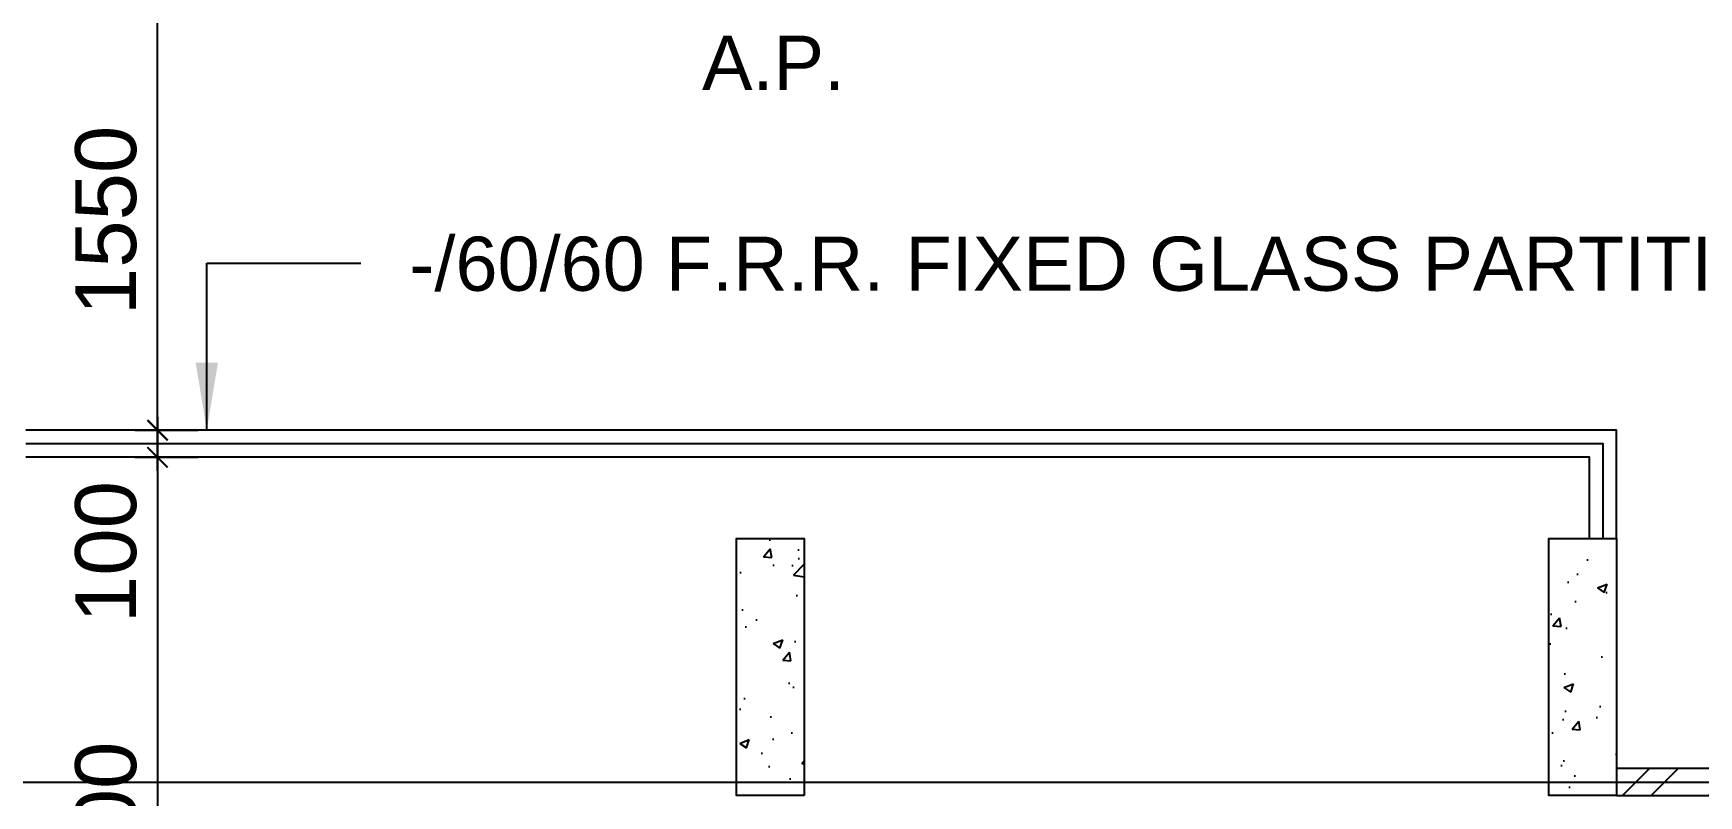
# Model space of a CAD drawing. Header units: millimetres. Extents: x 1500 to 71987, y 7230 to 49618.
# Drawn here: x 46278 to 52428, y 28650 to 31466 of the extents above; entities that cross this region are included whole.
import ezdxf
from ezdxf.enums import TextEntityAlignment as Align

# ---------------------------------------------------------------- set-up
doc = ezdxf.new("R2010")
doc.units = ezdxf.units.MM
doc.header["$MEASUREMENT"] = 0
doc.linetypes.add('CENTERX2', pattern=[101.6, 63.5, -12.7, 12.7, -12.7])
doc.layers.get('0').update_dxf_attribs({"color": 8})
doc.layers.get('Defpoints').update_dxf_attribs({"color": 8})
for name, color, linetype in [('arrow', 8, 'Continuous'), ('GBP A.P.', 8, 'Continuous'), ('GBP Dim', 8, 'Continuous'), ('GBP Text 200', 8, 'Continuous'), ('grid', 8, 'CENTERX2'), ('hatch', 8, 'Continuous'), ('TEXT Ref', 8, 'Continuous'), ('WALL-NEW', 8, 'Continuous'), ('WALL-STRUCTURE', 8, 'Continuous'), ('WINDOW', 8, 'Continuous')]:
    doc.layers.add(name, color=color, linetype=linetype)
doc.styles.add('BH', font='arial.ttf')
doc.dimstyles.new('200 GBP', dxfattribs={"dimscale": 1.5, "dimtxt": 150, "dimasz": 50, "dimexe": 100, "dimexo": 50, "dimgap": 50, "dimtad": 1, "dimdec": 0, "dimzin": 0, "dimdsep": 46, "dimtxsty": 'BH', "dimblk": 'ARCHTICK', "dimcen": 0.09, "dimdle": 100, "dimclrd": 9, "dimclre": 9, "dimclrt": 1, "dimadec": 0, "dimazin": 0, "dimtfac": 1, "dimtdec": 0, "dimtix": 1, "dimtmove": 2, "dimatfit": 3, "dimldrblk": 'ARCHTICK', "dimfxl": 300, "dimfxlon": 1, "dimtolj": 1, "dimtzin": 0, "dimarcsym": 0})
doc.dimstyles.get("Standard").update_dxf_attribs({"dimtxt": 0.18, "dimasz": 0.18, "dimexe": 0.18, "dimexo": 0.0625, "dimgap": 0.09, "dimtad": 0, "dimtih": 1, "dimtoh": 1, "dimdec": 4, "dimzin": 0, "dimdsep": 46, "dimtxsty": 'Standard', "dimcen": 0.09, "dimadec": 0, "dimazin": 0, "dimtfac": 1, "dimtdec": 4, "dimtofl": 0, "dimtmove": 0, "dimatfit": 3, "dimfxl": 1, "dimtolj": 1, "dimtzin": 0, "dimarcsym": 0})
pattern_1 = [(50, (37490.76, 23770.07), (364.3693, -31.878), [38.1, -419.1]), (355, (37490.76, 23770.07), (-70.486, 382.113), [30.48, -335.28]), (100.451, (37521.13, 23767.4), (293.885, 350.233), [32.38, -356.18]), (46.1842, (37490.76, 23871.67), (542.158, -84.085), [57.15, -628.65]), (96.6356, (37535.94, 23864.66), (474.808, 494.851), [48.57, -534.27]), (351.184, (37490.76, 23871.67), (474.81, 494.85), [45.72, -502.92]), (21, (37541.56, 23846.27), (303.23, -204.531), [38.1, -419.1]), (326, (37541.56, 23846.27), (123.604, 368.376), [30.48, -335.28]), (71.4514, (37566.83, 23829.22), (426.833, 163.846), [32.38, -356.18]), (37.5, (37490.76, 23770.07), (6.1772, 169.1101), [0, -331.216, 0, -340.36, 0, -336.55]), (7.5, (37490.76, 23770.07), (133.6393, 200.3611), [0, -194.056, 0, -323.596, 0, -128.27]), (327.5, (37377.48, 23770.07), (271.1812, -11.4575), [0, -127, 0, -396.24, 0, -525.78]), (317.5, (37326.68, 23770.07), (296.2584, 50.853), [0, -165.1, 0, -263.144, 0, -373.38])]

# ---------------------------------------------------------------- blocks, each defined once
blk = doc.blocks.new('A$C65CE4B9A')
at = {"layer": 'grid', "ltscale": 200}
blk.add_line((-66500, -6750), (0, -6750), dxfattribs=at)
blk = doc.blocks.new('_ArchTick')
at = {"color": 0, "const_width": 0.1}
blk.add_lwpolyline([(0.5, 0.5), (-0.5, -0.5)], dxfattribs=at)
blk = doc.blocks.new('*D134')
at = {"layer": 'Defpoints', "color": 0, "transparency": 16777216}
for p in [(46400.1, 31549.8), (46736.8, 31549.8), (46577.8, 29999.9)]:
    blk.add_point(p, dxfattribs=at)
at = {"layer": 'GBP Dim', "color": 9, "lineweight": -2, "transparency": 16777216}
for p, q in [((46736.8, 29849.9), (46736.8, 31699.8)), ((46475.1, 31549.8), (46886.8, 31549.8)), ((46652.8, 29999.9), (46886.8, 29999.9))]:
    blk.add_line(p, q, dxfattribs=at)
at = {"layer": 'GBP Dim', "color": 9, "lineweight": -2, "transparency": 16777216, "xscale": 75, "yscale": 75, "zscale": 75}
for p, rotation in [((46736.8, 31549.8), 90), ((46736.8, 29999.9), 270)]:
    blk.add_blockref('_ArchTick', p, dxfattribs=dict(at, rotation=rotation))
at = {"layer": 'GBP Dim', "transparency": 16777216, "insert": (46546.9, 30774.9), "char_height": 225, "attachment_point": 5, "rotation": 90, "style": 'BH'}
blk.add_mtext('\\A1;1550', dxfattribs=at)
blk = doc.blocks.new('*D135')
at = {"layer": 'Defpoints', "color": 0, "transparency": 16777216}
for p in [(47444.8, 29899.9), (46736.8, 27100.1), (47444.8, 27100.1)]:
    blk.add_point(p, dxfattribs=at)
at = {"layer": 'GBP Dim', "color": 9, "lineweight": -2, "transparency": 16777216}
for p, q in [((46736.8, 30049.9), (46736.8, 26950.1)), ((47186.8, 29899.9), (46586.8, 29899.9)), ((47186.8, 27100.1), (46586.8, 27100.1))]:
    blk.add_line(p, q, dxfattribs=at)
at = {"layer": 'GBP Dim', "color": 9, "lineweight": -2, "transparency": 16777216, "xscale": 75, "yscale": 75, "zscale": 75}
for p, rotation in [((46736.8, 29899.9), 90), ((46736.8, 27100.1), 270)]:
    blk.add_blockref('_ArchTick', p, dxfattribs=dict(at, rotation=rotation))
at = {"layer": 'GBP Dim', "transparency": 16777216, "insert": (46546.9, 28500), "char_height": 225, "attachment_point": 5, "rotation": 90, "style": 'BH'}
blk.add_mtext('\\A1;2800', dxfattribs=at)
blk = doc.blocks.new('*D40')
at = {"layer": 'Defpoints', "color": 0, "transparency": 16777216}
for p in [(46736.8, 29999.8), (47186.8, 29999.8), (46577.8, 29899.9)]:
    blk.add_point(p, dxfattribs=at)
at = {"layer": 'GBP Dim', "color": 9, "lineweight": -2, "transparency": 16777216}
for p, q in [((46736.8, 29999.8), (46736.8, 30074.8)), ((47111.8, 29999.8), (46586.8, 29999.8)), ((46736.8, 29899.9), (46736.8, 29999.8)), ((46652.8, 29899.9), (46886.8, 29899.9)), ((46736.8, 29899.9), (46736.8, 29824.9))]:
    blk.add_line(p, q, dxfattribs=at)
at = {"layer": 'GBP Dim', "color": 9, "lineweight": -2, "transparency": 16777216, "xscale": 75, "yscale": 75, "zscale": 75}
for p, rotation in [((46736.8, 29999.8), 270), ((46736.8, 29899.9), 90)]:
    blk.add_blockref('_ArchTick', p, dxfattribs=dict(at, rotation=rotation))
at = {"layer": 'GBP Dim', "transparency": 16777216, "insert": (46546.9, 29549.9), "char_height": 225, "attachment_point": 5, "rotation": 90, "style": 'BH'}
blk.add_mtext('\\A1;100', dxfattribs=at)

msp = doc.modelspace()

# ---------------------------------------------------------------- hatches: boundary and pattern name
at = {"layer": 'hatch'}
h = msp.add_hatch(dxfattribs=at)
h.set_pattern_fill('AR-CONC', color=256, scale=2, style=0)
h.set_pattern_definition(pattern_1)
h.paths.add_polyline_path([(49125, 28650), (48875, 28650), (48875, 29600), (49125, 29600)])
h = msp.add_hatch(dxfattribs=at)
h.set_pattern_fill('AR-CONC', color=256, scale=2, style=0)
h.set_pattern_definition(pattern_1)
h.paths.add_polyline_path([(52125, 28650), (51875, 28650), (51875, 29600), (52125, 29600)])
h = msp.add_hatch(dxfattribs=at)
h.set_pattern_fill('ANSI32', color=256, scale=600, style=0)
h.set_pattern_definition([(45, (6e-07, 49.9), (-159.099, 159.099), []), (45, (106.07, 49.9), (-159.099, 159.099), [])])
h.paths.add_polyline_path([(53310, 28750), (52125, 28750), (52125, 28650), (53310, 28650)])

# ---------------------------------------------------------------- linework, layer by layer
at = {"layer": 'WALL-NEW'}
msp.add_lwpolyline([(53330, 28750), (52125, 28750), (52125, 28650), (53330, 28650)], close=True, dxfattribs=at)
at = {"layer": 'WALL-STRUCTURE'}
for points in [[(49125, 28650), (48875, 28650), (48875, 29600), (49125, 29600)], [(52125, 28650), (51875, 28650), (51875, 29600), (52125, 29600)]]:
    msp.add_lwpolyline(points, close=True, dxfattribs=at)
at = {"layer": 'WINDOW'}
for points in [[(52125, 29600.1), (52125, 29999.9), (46250, 29999.9)], [(52075, 29600.1), (52075, 29949.9), (46250, 29949.9)], [(52025, 29600.1), (52025, 29899.9), (46250, 29899.9)]]:
    msp.add_lwpolyline(points, dxfattribs=at)

# ---------------------------------------------------------------- block references
at = {"layer": 'TEXT Ref'}
msp.add_blockref('A$C65CE4B9A', (69000, 35450), dxfattribs=at)

# ---------------------------------------------------------------- texts
at = {"layer": 'GBP A.P.', "style": 'BH'}
msp.add_text('A.P.', height=200, rotation=0.00004, dxfattribs=at).set_placement((49011.7, 31257), align=Align.CENTER)
at = {"layer": 'GBP Text 200', "style": 'BH'}
msp.add_text('-/60/60 F.R.R. FIXED GLASS PARTITION', height=200, dxfattribs=at).set_placement((47666.5, 30514.8))

# ---------------------------------------------------------------- dimensions: what is measured, and where the dimension line sits
at = {"layer": 'GBP Dim'}
for base, p1, p2, picture, middle in [((46736.8, 31549.8), (46577.8, 29999.9), (46400.1, 31549.8), '*D134', (46546.9, 30774.9)), ((46736.8, 27100.1), (47444.8, 29899.9), (47444.8, 27100.1), '*D135', (46546.9, 28500))]:
    dim = msp.add_linear_dim(base=base, p1=p1, p2=p2, angle=90, dimstyle='200 GBP', override={"dimclrt": 256}, dxfattribs=at)
    dim.commit()
    dim.dimension.update_dxf_attribs({"geometry": picture, "text_midpoint": middle})
dim = msp.add_linear_dim(base=(46736.8, 29999.8), p1=(46577.8, 29899.9), p2=(47186.8, 29999.8), angle=90, dimstyle='200 GBP', override={"dimclrt": 256}, dxfattribs=at)
dim.commit()
dim.dimension.update_dxf_attribs({"geometry": '*D40', "text_midpoint": (46546.9, 29549.9), "dimtype": 160})

# ---------------------------------------------------------------- leaders
at = {"layer": 'arrow'}
msp.add_leader([(46918.9, 29999.9), (46918.9, 30616.3), (47487.3, 30616.3)], dimstyle='Standard', override={"dimscale": 2, "dimtxt": 200, "dimasz": 125, "dimexe": 166.67, "dimexo": 100, "dimgap": 100, "dimtih": 0, "dimtoh": 0, "dimdec": 0, "dimrnd": 5.001, "dimtxsty": 'BH', "dimdle": 166.666667, "dimclrd": 9, "dimclre": 9, "dimclrt": 1, "dimtdec": 0, "dimtix": 1, "dimtofl": 1, "dimtmove": 2, "dimfxl": 50}, dxfattribs=at)

doc.saveas('drawing.dxf')
